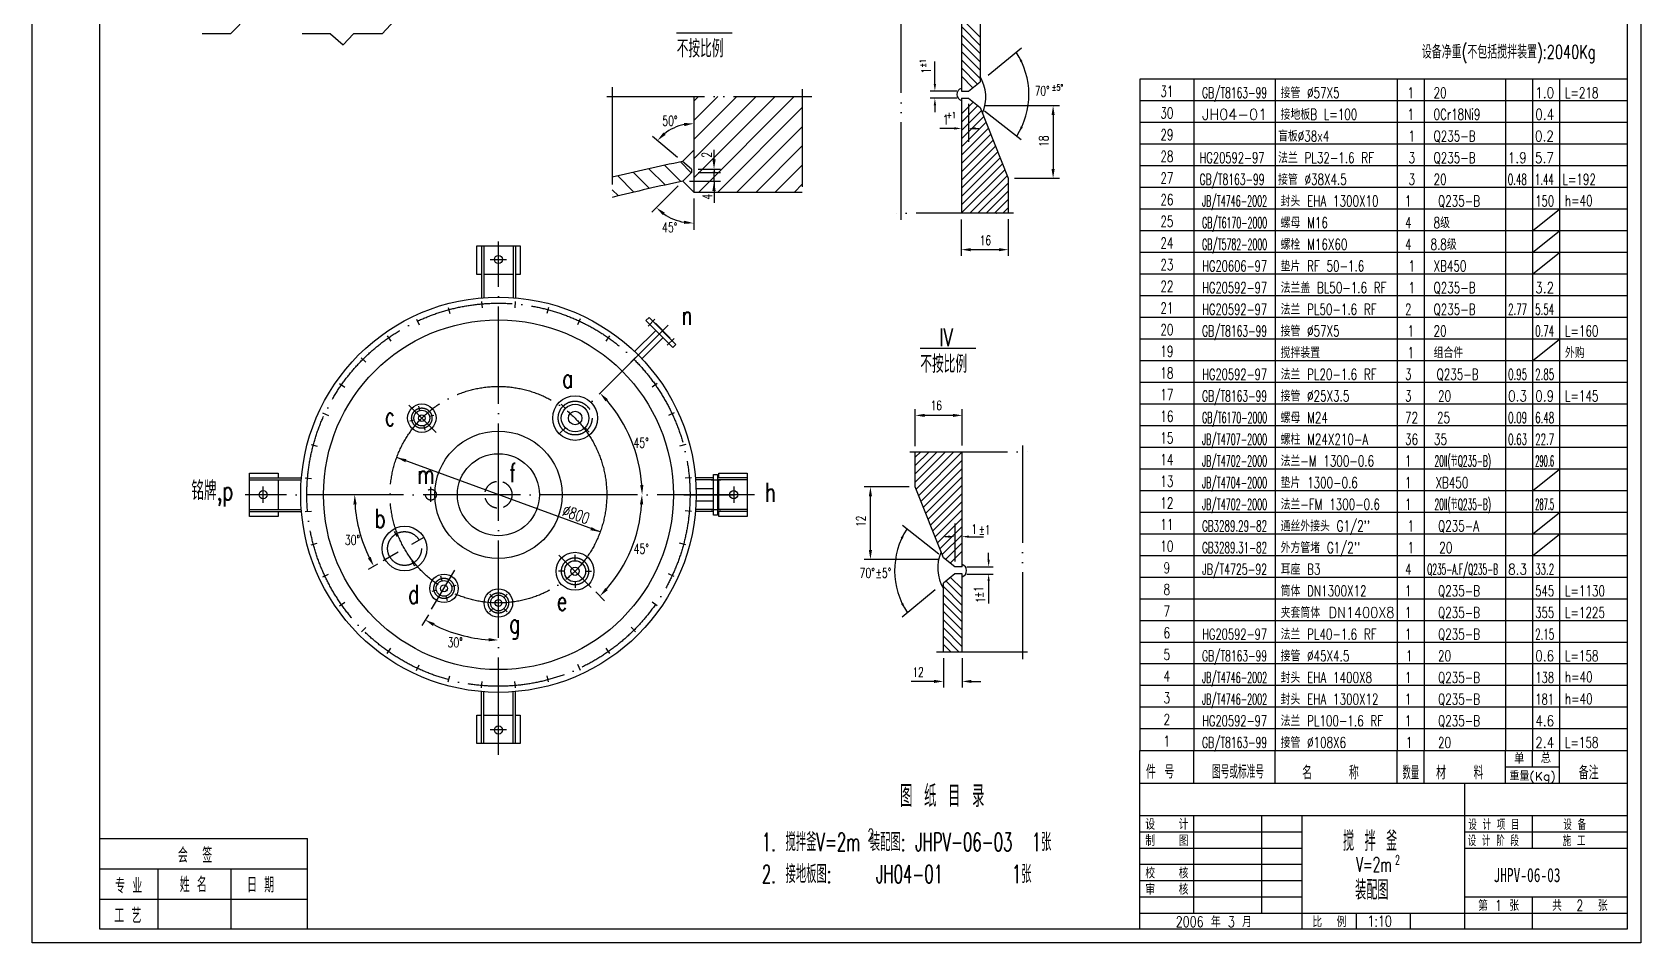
# Model space of a CAD drawing. Extents: x -7771 to -1831, y -3295 to 5105.
# Drawn here: x -7771 to -1831, y -3295 to 69 of the extents above; entities that cross this region are included whole.
import ezdxf
from ezdxf.enums import TextEntityAlignment as Align

# ---------------------------------------------------------------- set-up
doc = ezdxf.new("R2010")
doc.units = 0
doc.header["$LTSCALE"] = 12
doc.header["$MEASUREMENT"] = 0
for name, pattern in [('DASHDOT-M', [36, 30, -3, 0, -3]), ('DIVIDE-M', [39, 30, -3, 0, -3, 0, -3]), ('HIDDEN-M', [7, 5, -2])]:
    doc.linetypes.add(name, pattern=pattern)
doc.layers.get('0').update_dxf_attribs({"linetype": 'CONTINUOUS'})
doc.styles.add('BIAOZHU', font='ROMANS.shx', dxfattribs={"width": 0.7, "bigfont": 'HLFSD.shx'})
doc.styles.add('HFSD', font='ROMANS.shx', dxfattribs={"width": 0.7, "height": 90, "bigfont": 'HLFSD.shx'})
doc.styles.add('HZ', font='txt.shx', dxfattribs={"width": 0.7, "height": 70, "bigfont": 'HLFSD.shx'})
doc.styles.add('ROMANS', font='ROMANS', dxfattribs={"width": 0.7, "height": 45})

# ---------------------------------------------------------------- blocks, each defined once
blk = doc.blocks.new('MLF')
blk.add_line((180, 8), (0, 8))
at = {"color": 4}
for p, q in [((0, 8), (0, 0)), ((20, 8), (20, 0)), ((50, 8), (50, 0)), ((95, 8), (95, 0)), ((105, 8), (105, 0)), ((135, 8), (135, 0)), ((145, 8), (145, 0)), ((155, 8), (155, 0))]:
    blk.add_line(p, q, dxfattribs=at)
blk = doc.blocks.new('MLR')
at = {"color": 4}
for p, q in [((0, 0), (0, 12)), ((0, 12), (180, 12)), ((20, 0), (20, 12)), ((50, 0), (50, 12)), ((95, 0), (95, 12)), ((105, 0), (105, 12)), ((135, 0), (135, 12)), ((145, 6), (145, 12)), ((155, 0), (155, 12))]:
    blk.add_line(p, q, dxfattribs=at)
blk.add_line((135, 6), (155, 6))
at = {"style": 'HZ'}
for s, width, p in [('件 号', 0.7, (2.27, 1.69)), ('图号或标准号', 0.492204, (26.68, 1.69)), ('名    称', 0.7, (59.95, 1.35)), ('数量', 0.471468, (97, 1.35)), ('材   料', 0.7, (109.4, 1.35)), ('备注', 0.7, (162.07, 1.35))]:
    blk.add_text(s, height=5, dxfattribs=dict(at, width=width)).set_placement(p)
for s, p in [('单', (138.18, 7.18)), ('总', (148.03, 7.33))]:
    blk.add_text(s, height=4, dxfattribs=at).set_placement(p)
at = {"style": 'HZ', "width": 1.08704}
blk.add_text('重量(Kg)', height=3, dxfattribs=at).set_placement((136.46, 1.01), (153.64, 1.01), align=Align.FIT)

msp = doc.modelspace()

# ---------------------------------------------------------------- hatches: boundary and pattern name
at = {"linetype": 'Continuous'}
h = msp.add_hatch(dxfattribs=at)
h.set_pattern_fill('ANSI31', scale=400, style=0)
h.set_pattern_definition([(45, (-798.19, 1656.893), (-35.35534, 35.35534), [])])
h.paths.add_polyline_path([(-5328.2, -168.4), (-5328.2, -521.5), (-4927.5, -521.5), (-4927.5, -168.4)])
h = msp.add_hatch(dxfattribs=at)
h.set_pattern_fill('ANSI31', scale=400, angle=90, style=0)
h.set_pattern_definition([(135, (-798.19, 1656.893), (-35.35534, -35.35534), [])])
h.paths.add_polyline_path([(-5368.5, -481.2), (-5336.2, -448.9), (-5336.2, -436.9), (-5369.8, -408.7, 0.009321), (-5629, -466.9), (-5629, -541, -0.009303)])

# ---------------------------------------------------------------- linework, layer by layer
at = {"color": 7, "linetype": 'Continuous'}
for p, q in [((-7771.2, -3294.7), (-7771.2, 5105.3)), ((-1831.2, 5105.3), (-1831.2, -3294.7)), ((-6472.1, 646.2), (-7038.6, 63)), ((-6145.8, 423.5), (-6479.4, 63)), ((-7038.6, 63), (-7143.6, 63)), ((-6669.3, 63), (-6774.3, 63)), ((-6669.3, 63), (-6622.7, 22.6)), ((-6622.7, 22.6), (-6584.4, 63)), ((-6479.4, 63), (-6584.4, 63)), ((-5186.5, 65.5), (-5392.2, 65.5)), ((-4240.8, -89.6), (-4118.4, 11)), ((-4437.8, -122.3), (-4437.8, -39.2)), ((-4357.1, -148.2), (-4455.1, -148.2)), ((-4357.1, -175), (-4455.1, -175)), ((-4437.8, -200.9), (-4437.8, -226.9)), ((-4313.6, -195.2), (-4313.6, -335.5)), ((-4255.8, -202.1), (-3978.3, -202.1)), ((-4254.5, -221.2), (-4119.2, -327.3)), ((-4001.3, -236.7), (-4001.3, -435.8)), ((-4365.7, -286.3), (-4419.1, -286.3)), ((-4301.7, -286.3), (-4275.8, -286.3)), ((-5388.2, -393.2), (-5480.7, -315.6)), ((-5253.4, -400.9), (-5253.4, -364.9)), ((-5312.2, -436.9), (-5229.4, -436.9)), ((-5312.2, -448.9), (-5229.4, -448.9)), ((-5253.4, -436.9), (-5253.4, -448.9)), ((-5253.4, -481.2), (-5253.4, -448.9)), ((-4144, -470.4), (-3978.3, -470.4)), ((-5385.5, -498.2), (-5483.4, -596.1)), ((-5344.5, -481.2), (-5229.4, -481.2)), ((-5253.4, -484.9), (-5253.4, -561.7)), ((-5253.4, -517.2), (-5253.4, -553.2)), ((-5328.2, -545.5), (-5328.2, -660.4)), ((-2231.2, -664.7), (-2131.2, -584.7)), ((-4340.6, -623), (-4340.6, -757.3)), ((-4167, -621.1), (-4167, -757.3)), ((-2231.2, -744.7), (-2131.2, -664.7)), ((-4306.1, -734.2), (-4201.6, -734.2)), ((-2231.2, -824.7), (-2131.2, -744.7)), ((-2231.2, -1144.7), (-2131.2, -1064.7)), ((-4287.1, -1099.7), (-4492.7, -1099.7)), ((-4510.2, -1459.6), (-4510.2, -1323.4)), ((-4371.2, -1346.4), (-4475.7, -1346.4)), ((-4336.6, -1457.7), (-4336.6, -1323.4)), ((-5674, -1777.1), (-6425.1, -1501.6)), ((-2231.2, -1624.7), (-2131.2, -1544.7)), ((-4533.3, -1610.3), (-4698.9, -1610.3)), ((-4675.9, -1844), (-4675.9, -1644.9)), ((-2231.2, -1784.7), (-2131.2, -1704.7)), ((-4422.7, -1859.5), (-4558, -1753.3)), ((-4363.6, -1885.5), (-4363.6, -1745.2)), ((-4375.5, -1794.4), (-4401.5, -1794.4)), ((-4311.5, -1794.4), (-4258.1, -1794.4)), ((-2231.2, -1864.7), (-2131.2, -1784.7)), ((-6496.4, -1896.1), (-6530.3, -1915.6)), ((-4421.5, -1878.6), (-4698.9, -1878.6)), ((-4239.4, -1879.7), (-4239.4, -1853.8)), ((-4320.1, -1905.6), (-4222.1, -1905.6)), ((-4320.1, -1932.4), (-4222.1, -1932.4)), ((-4239.4, -1958.4), (-4239.4, -2041.5)), ((-5690.3, -1998.6), (-5657.9, -2031)), ((-4436.4, -1991), (-4558.8, -2091.7)), ((-6308.3, -2082.5), (-6332.1, -2122.4)), ((-4406.5, -2242.9), (-4406.5, -2352.1)), ((-4337.4, -2242.9), (-4337.4, -2352.1)), ((-4475.7, -2329), (-4525.2, -2329)), ((-4441.1, -2329), (-4475.7, -2329)), ((-4302.9, -2329), (-4268.3, -2329)), ((-7521.2, -2909.7), (-6754.8, -2909.7)), ((-6754.8, -3244.7), (-6754.8, -2909.7)), ((-3681.2, -2884.7), (-3081.2, -2884.7)), ((-2481.2, -2884.7), (-1881.2, -2884.7)), ((-3681.2, -2944.7), (-3081.2, -2944.7)), ((-2481.2, -2944.7), (-1881.2, -2944.7)), ((-7521.2, -3021.4), (-6754.8, -3021.4)), ((-7306.1, -3244.7), (-7306.1, -3021.4)), ((-7036.6, -3244.7), (-7036.6, -3021.4)), ((-3681.2, -3004.7), (-3081.2, -3004.7)), ((-3681.2, -3064.7), (-3081.2, -3064.7)), ((-7521.2, -3133), (-6754.8, -3133)), ((-3681.2, -3124.7), (-3081.2, -3124.7)), ((-2481.2, -3124.7), (-1881.2, -3124.7)), ((-3681.2, -3184.7), (-1881.2, -3184.7)), ((-2681.2, -3244.7), (-2681.2, -3184.7)), ((-1831.2, -3294.7), (-7771.2, -3294.7))]:
    msp.add_line(p, q, dxfattribs=at)
at = {"color": 4, "linetype": 'Continuous'}
for p, q in [((-7521.2, -3244.7), (-7521.2, 5055.3)), ((-1881.2, 5055.3), (-1881.2, -3244.7)), ((-4339.8, 139.2), (-4339.8, -149.1)), ((-4270.7, 139.2), (-4270.7, -114.1)), ((-4313.3, -149.1), (-4270.7, -114.1)), ((-5328.2, -168.4), (-5328.2, -521.5)), ((-4339.8, -149.1), (-4313.3, -149.1)), ((-4339.8, -175.1), (-4313.3, -175.1)), ((-4339.8, -175.1), (-4339.8, -598)), ((-4313.3, -175.1), (-4270.7, -208.5)), ((-4270.7, -208.5), (-4167, -470.4)), ((-5369.8, -408.7), (-5328.2, -366.9)), ((-5336.2, -436.9), (-5369.8, -408.7)), ((-5336.2, -448.9), (-5368.5, -481.2)), ((-5336.2, -436.9), (-5336.2, -448.9)), ((-4167, -470.4), (-4167, -598)), ((-5368.5, -481.2), (-5328.2, -521.5)), ((-5328.2, -521.5), (-4927.5, -521.5)), ((-6129.5, -825.5), (-6129.5, -720.5)), ((-6129.5, -720.5), (-5969.5, -720.5)), ((-6112, -720.5), (-6112, -912.1)), ((-6104, -720.5), (-6104, -911.4)), ((-5995, -720.5), (-5995, -911.4)), ((-5987, -720.5), (-5987, -912.1)), ((-5969.5, -720.5), (-5969.5, -825.5)), ((-6112, -825.5), (-6129.5, -825.5)), ((-5995, -825.5), (-6104, -825.5)), ((-5969.5, -825.5), (-5987, -825.5)), ((-5504.8, -996.2), (-5493.5, -984.9)), ((-5405.8, -1095.2), (-5504.8, -996.2)), ((-5493.5, -984.9), (-5394.5, -1083.9)), ((-5471.5, -1006.8), (-5470.1, -1005.4)), ((-5470.1, -1005.4), (-5415, -1060.5)), ((-5546.7, -1110.2), (-5468.7, -1032.3)), ((-5519.8, -1137.1), (-5441.8, -1059.1)), ((-5415, -1060.5), (-5416.4, -1062)), ((-5394.5, -1083.9), (-5405.8, -1095.2)), ((-4510.2, -1610.3), (-4510.2, -1482.6)), ((-4337.4, -1905.6), (-4337.4, -1482.6)), ((-6968.4, -1559.4), (-6863.4, -1559.4)), ((-6968.4, -1719.4), (-6968.4, -1559.4)), ((-6968.4, -1576.9), (-6776.8, -1576.9)), ((-6968.4, -1584.9), (-6777.5, -1584.9)), ((-6863.4, -1559.4), (-6863.4, -1576.9)), ((-6863.4, -1584.9), (-6863.4, -1693.9)), ((-5255.5, -1576.9), (-5322.2, -1576.9)), ((-5255.5, -1584.9), (-5321.6, -1584.9)), ((-5255.5, -1714.4), (-5255.5, -1564.4)), ((-5255.5, -1564.4), (-5240.5, -1564.4)), ((-5240.5, -1564.4), (-5240.5, -1714.4)), ((-5130.6, -1576.9), (-5240.5, -1576.9)), ((-5130.6, -1584.9), (-5240.5, -1584.9)), ((-5240.5, -1595.4), (-5237.5, -1595.4)), ((-5237.5, -1595.4), (-5237.5, -1683.4)), ((-5235.6, -1576.9), (-5235.6, -1559.4)), ((-5235.6, -1559.4), (-5130.6, -1559.4)), ((-5235.6, -1693.9), (-5235.6, -1584.9)), ((-5130.6, -1559.4), (-5130.6, -1719.4)), ((-5319.9, -1616.9), (-5255.5, -1616.9)), ((-5319.9, -1661.9), (-5255.5, -1661.9)), ((-4406.5, -1872.2), (-4510.2, -1610.3)), ((-6968.4, -1693.9), (-6777.5, -1693.9)), ((-6968.4, -1701.9), (-6776.8, -1701.9)), ((-6863.4, -1719.4), (-6968.4, -1719.4)), ((-6863.4, -1701.9), (-6863.4, -1719.4)), ((-5255.5, -1701.9), (-5322.2, -1701.9)), ((-5255.5, -1701.9), (-5322.2, -1701.9)), ((-5255.5, -1693.9), (-5321.6, -1693.9)), ((-5240.5, -1714.4), (-5255.5, -1714.4)), ((-5237.5, -1683.4), (-5240.5, -1683.4)), ((-5130.6, -1693.9), (-5240.5, -1693.9)), ((-5130.6, -1701.9), (-5240.5, -1701.9)), ((-5130.6, -1701.9), (-5240.5, -1701.9)), ((-5235.6, -1719.4), (-5235.6, -1701.9)), ((-5130.6, -1719.4), (-5235.6, -1719.4)), ((-4364, -1905.6), (-4406.5, -1872.2)), ((-4364, -1931.5), (-4406.5, -1966.5)), ((-4337.4, -1905.6), (-4364, -1905.6)), ((-4337.4, -1931.5), (-4364, -1931.5)), ((-4337.4, -2219.9), (-4337.4, -1931.5)), ((-4406.5, -2219.9), (-4406.5, -1966.5)), ((-6112, -2558.3), (-6112, -2366.7)), ((-6104, -2558.3), (-6104, -2367.3)), ((-5995, -2558.3), (-5995, -2367.3)), ((-5987, -2558.3), (-5987, -2366.7)), ((-6129.5, -2558.3), (-6129.5, -2453.3)), ((-6129.5, -2453.3), (-6112, -2453.3)), ((-6104, -2453.3), (-5995, -2453.3)), ((-5987, -2453.3), (-5969.5, -2453.3)), ((-5969.5, -2453.3), (-5969.5, -2558.3)), ((-5969.5, -2558.3), (-6129.5, -2558.3)), ((-3681.2, -2704.7), (-1881.2, -2704.7)), ((-3681.2, -3244.7), (-3681.2, -2704.7)), ((-2481.2, -3244.7), (-2481.2, -2704.7)), ((-3681.2, -2824.7), (-1881.2, -2824.7)), ((-3481.2, -3184.7), (-3481.2, -2824.7)), ((-3231.2, -3184.7), (-3231.2, -2824.7)), ((-3081.2, -3244.7), (-3081.2, -2824.7)), ((-2231.2, -2944.7), (-2231.2, -2824.7)), ((-2231.2, -3244.7), (-2231.2, -3124.7)), ((-2881.2, -3244.7), (-2881.2, -3184.7)), ((-1881.2, -3244.7), (-7521.2, -3244.7))]:
    msp.add_line(p, q, dxfattribs=at)
at = {"color": 3, "linetype": 'DIVIDE-M'}
for p, q in [((-4562.4, -623.5), (-4562.4, 165.9)), ((-5649.1, -168.4), (-4891.8, -168.4)), ((-5629, -133.5), (-5629, -561.1)), ((-4927.5, -141.7), (-4927.5, -536.5)), ((-4147.4, -599.9), (-4585.9, -599.9)), ((-4529.8, -1480.7), (-4091.4, -1480.7)), ((-4114.9, -1457.1), (-4114.9, -2246.5)), ((-4432, -2219.9), (-4095.8, -2219.9))]:
    msp.add_line(p, q, dxfattribs=at)
at = {"color": 0, "linetype": 'Continuous'}
for p, q in [((-4339.8, 120.2), (-4270.7, 51.1)), ((-4339.8, 89.7), (-4270.7, 20.5)), ((-4339.8, 59.1), (-4270.7, -10)), ((-4339.8, 28.6), (-4270.7, -40.6)), ((-4339.8, -2), (-4270.7, -71.1)), ((-4339.8, -32.5), (-4270.7, -101.7)), ((-4339.8, -63.1), (-4280.6, -122.3)), ((-4339.8, -93.6), (-4297.4, -136.1)), ((-4339.8, -232.5), (-4295.9, -188.7)), ((-4339.8, -263.1), (-4278.8, -202.1)), ((-4339.8, -293.6), (-4266.1, -220)), ((-4339.8, -324.2), (-4257.5, -241.9)), ((-4339.8, -354.7), (-4248.8, -263.7)), ((-4339.8, -385.3), (-4240.1, -285.6)), ((-4339.8, -415.8), (-4231.5, -307.5)), ((-4339.8, -446.4), (-4222.8, -329.4)), ((-4339.8, -476.9), (-4214.1, -351.3)), ((-4339.8, -507.5), (-4205.5, -373.2)), ((-4339.8, -538), (-4196.8, -395)), ((-4340.6, -599.9), (-4179.5, -438.8)), ((-4339.8, -568.6), (-4188.2, -416.9)), ((-4309.4, -599.9), (-4170.6, -461.2)), ((-4278.8, -599.9), (-4167, -488.1)), ((-4248.3, -599.9), (-4167, -518.6)), ((-4217.7, -599.9), (-4167, -549.2)), ((-4187.2, -599.9), (-4167, -579.7)), ((-4210.1, -599.9), (-4209.2, -599)), ((-4398.4, -1480.7), (-4510.2, -1592.6)), ((-4428.9, -1480.7), (-4510.2, -1562)), ((-4459.5, -1480.7), (-4510.2, -1531.5)), ((-4490, -1480.7), (-4510.2, -1500.9)), ((-4367.8, -1480.7), (-4506.6, -1619.5)), ((-4336.6, -1480.7), (-4497.7, -1641.9)), ((-4467.1, -1480.7), (-4468.1, -1481.7)), ((-4337.4, -1512.1), (-4489.1, -1663.7)), ((-4337.4, -1542.7), (-4480.4, -1685.6)), ((-4337.4, -1573.2), (-4471.7, -1707.5)), ((-4337.4, -1603.7), (-4463.1, -1729.4)), ((-4337.4, -1634.3), (-4454.4, -1751.3)), ((-4337.4, -1664.8), (-4445.7, -1773.2)), ((-4337.4, -1695.4), (-4437.1, -1795)), ((-4337.4, -1725.9), (-4428.4, -1816.9)), ((-4337.4, -1756.5), (-4419.8, -1838.8)), ((-4337.4, -1787), (-4411.1, -1860.7)), ((-4337.4, -1817.6), (-4398.4, -1878.6)), ((-4337.4, -1848.1), (-4381.3, -1892)), ((-4337.4, -2017.6), (-4396.6, -1958.4)), ((-4337.4, -1987), (-4379.9, -1944.6)), ((-4337.4, -2048.1), (-4406.5, -1979)), ((-4337.4, -2078.7), (-4406.5, -2009.6)), ((-4337.4, -2109.2), (-4406.5, -2040.1)), ((-4337.4, -2139.8), (-4406.5, -2070.7)), ((-4337.4, -2170.3), (-4406.5, -2101.2)), ((-4337.4, -2200.9), (-4406.5, -2131.7)), ((-4349, -2219.9), (-4406.5, -2162.3)), ((-4379.5, -2219.9), (-4406.5, -2192.8))]:
    msp.add_line(p, q, dxfattribs=at)
at = {"color": 1, "linetype": 'DASHDOT-M'}
for p, q in [((-6049.5, -2600.1), (-6049.5, -704.4)), ((-6079.5, -770.5), (-6019.5, -770.5)), ((-6235.1, -947.8), (-6229, -970.4)), ((-6112.2, -926.1), (-6110.1, -949.4)), ((-5987.4, -926.1), (-5989.4, -949.4)), ((-5864.4, -947.7), (-5870.5, -970.3)), ((-6352.3, -990.5), (-6342.4, -1011.8)), ((-5747.1, -990.3), (-5757, -1011.6)), ((-5497, -1016.7), (-5471.5, -991.2)), ((-6460.4, -1053), (-6447, -1072.2)), ((-5423.2, -1013.3), (-5730.3, -1320.3)), ((-5639, -1052.7), (-5652.5, -1071.9)), ((-5426.3, -1087.4), (-5400.8, -1062)), ((-6556, -1133.2), (-6539.4, -1149.8)), ((-5543.4, -1132.9), (-5560, -1149.5)), ((-6636.2, -1228.9), (-6617, -1242.3)), ((-5463.1, -1228.5), (-5482.3, -1241.9)), ((-5802.9, -1319.8), (-5818.2, -1304.5)), ((-6698.6, -1337), (-6677.3, -1346.9)), ((-6380.9, -1308), (-6279.9, -1409.1)), ((-6360.5, -1363.8), (-6376.8, -1368)), ((-6339.6, -1328.4), (-6343.8, -1312.1)), ((-6304.2, -1349.3), (-6287.9, -1345.1)), ((-5400.7, -1336.6), (-5421.9, -1346.5)), ((-6325.1, -1384.7), (-6320.9, -1401)), ((-5802.4, -1392.4), (-5824.7, -1414.7)), ((-5729.8, -1392.9), (-5714.5, -1408.2)), ((-6741.2, -1454.3), (-6718.6, -1460.3)), ((-5358, -1453.8), (-5380.6, -1459.9)), ((-6762.9, -1577.2), (-6739.5, -1579.2)), ((-5336.2, -1576.7), (-5359.6, -1578.8)), ((-5264.5, -1584.4), (-5228.5, -1584.4)), ((-5103.7, -1639.4), (-6984.5, -1639.4)), ((-6918.4, -1669.4), (-6918.4, -1609.4)), ((-6298.6, -1666.1), (-6298.6, -1610.4)), ((-5365.2, -1639.8), (-5179, -1639.8)), ((-5180.6, -1609.4), (-5180.6, -1669.4)), ((-6762.8, -1702), (-6739.5, -1700)), ((-5336.2, -1701.6), (-5359.6, -1699.5)), ((-5264.5, -1694.4), (-5228.5, -1694.4)), ((-6422, -1793.4), (-6432.8, -1774.7)), ((-6741.1, -1824.9), (-6718.5, -1818.9)), ((-6324.7, -1796.9), (-6371.1, -1823.7)), ((-5357.8, -1824.5), (-5380.5, -1818.4)), ((-6419.4, -1851.6), (-6475.7, -1884.1)), ((-6370.3, -1882.9), (-6359.5, -1901.7)), ((-5826.1, -1862.8), (-5707.3, -1981.6)), ((-5766.7, -1883), (-5766.7, -1861.4)), ((-6698.4, -1942.2), (-6677.1, -1932.3)), ((-6296.1, -2061.8), (-6210.7, -1918.5)), ((-6257.7, -1957.1), (-6261.9, -1940.8)), ((-5805.9, -1922.2), (-5827.5, -1922.2)), ((-5727.5, -1922.2), (-5705.9, -1922.2)), ((-5400.5, -1941.8), (-5421.7, -1931.9)), ((-6278.6, -1992.5), (-6294.9, -1996.7)), ((-6243.2, -2013.4), (-6239, -2029.7)), ((-6222.3, -1978), (-6206, -1973.8)), ((-6069.9, -2018.6), (-6081.7, -2006.6)), ((-6028.8, -2019), (-6016.8, -2007.2)), ((-5766.7, -1961.4), (-5766.7, -1983)), ((-6635.9, -2050.3), (-6616.7, -2036.8)), ((-6070.3, -2059.8), (-6082.3, -2071.5)), ((-6029.1, -2060.1), (-6017.4, -2072.1)), ((-5462.9, -2049.9), (-5482.1, -2036.4)), ((-6555.7, -2145.9), (-6539.1, -2129.3)), ((-5543.1, -2145.5), (-5559.6, -2128.9)), ((-6460, -2226.1), (-6446.6, -2206.8)), ((-5638.6, -2225.8), (-5652.1, -2206.6)), ((-6351.9, -2288.4), (-6342, -2267.2)), ((-6234.6, -2331.1), (-6228.6, -2308.4)), ((-5864, -2331), (-5870, -2308.3)), ((-5746.7, -2288.2), (-5756.6, -2267)), ((-6111.7, -2352.7), (-6109.7, -2329.4)), ((-5986.9, -2352.7), (-5988.9, -2329.3)), ((-6019.5, -2508.3), (-6079.5, -2508.3))]:
    msp.add_line(p, q, dxfattribs=at)
at = {"color": 7, "linetype": 'Continuous'}
msp.add_circle((-5253.4, -448.9), 2.64, dxfattribs=at)
at = {"color": 4, "linetype": 'Continuous'}
for centre, radius in [((-6049.5, -770.5), 15), ((-6049.5, -1639.4), 730), ((-6049.5, -1639.4), 646), ((-6332.4, -1356.5), 52.5), ((-5766.3, -1356.3), 82.5), ((-5766.3, -1356.3), 51), ((-6332.4, -1356.5), 29), ((-6332.4, -1356.5), 12.5), ((-5766.3, -1356.3), 25), ((-6049.5, -1639.4), 235), ((-6049.5, -1639.4), 151.6), ((-6918.4, -1639.4), 15), ((-5180.6, -1639.4), 15), ((-6396.2, -1838.2), 82.5), ((-5766.7, -1922.2), 70), ((-5766.7, -1922.2), 39), ((-6250.4, -1985.3), 52.5), ((-6250.4, -1985.3), 29), ((-5766.7, -1922.2), 15.5), ((-6250.4, -1985.3), 12.5), ((-6049.5, -2039.4), 52.5), ((-6049.5, -2039.4), 29), ((-6049.5, -2039.4), 12.5), ((-6049.5, -2508.3), 15)]:
    msp.add_circle(centre, radius, dxfattribs=at)
at = {"color": 1, "linetype": 'DASHDOT-M'}
for centre, radius in [((-6049.5, -1639.4), 707.5), ((-6049.5, -1639.4), 400), ((-5766.3, -1356.3), 62.5), ((-6332.4, -1356.5), 37.5), ((-6396.2, -1838.2), 62.5), ((-5766.7, -1922.2), 50), ((-6250.4, -1985.3), 37.5), ((-6049.5, -2039.4), 37.5)]:
    msp.add_circle(centre, radius, dxfattribs=at)
at = {"color": 6, "linetype": 'HIDDEN-M'}
for centre, radius in [((-6049.5, -1639.4), 50), ((-6298.6, -1639.4), 20)]:
    msp.add_circle(centre, radius, dxfattribs=at)
at = {"color": 7, "linetype": 'Continuous'}
for centre, radius, start, end in [((-4374.7, -161.4), 284, 327.37899, 33.43993), ((-5328.2, -443.6), 175.2, 101.79729, 128.20271), ((-5328.2, -440.9), 195.5, 235.56515, 259.43485), ((-6049.4, -1639.4), 530.4, 3.88974, 41.11026), ((-6051.9, -1639.4), 528.4, 183.90418, 206.09582), ((-6049.5, -1639.4), 529.9, 318.89338, 356.10662), ((-4302.5, -1919.2), 284, 147.37899, 213.43993), ((-6049.5, -1648), 528.2, 243.12486, 266.09429)]:
    msp.add_arc(centre, radius, start, end, dxfattribs=at)
at = {"color": 4, "linetype": 'Continuous'}
for centre, radius, start, end in [((-4401, -170.8), 151, 336.86609, 30.4635), ((-4333, -160.9), 23.5, 106.68682, 253.31318), ((-3936.2, -7390.1), 7127.2, 101.60415, 103.74031), ((-3891.5, -7511), 7183.2, 101.86632, 103.99832), ((-4276.3, -1909.8), 151, 156.86609, 210.4635), ((-4344.2, -1919.8), 23.5, 286.68682, 73.31318)]:
    msp.add_arc(centre, radius, start, end, dxfattribs=at)
at = {"color": 7, "linetype": 'Continuous'}
for points in [[(-4121.9, -41.9), (-4114.3, -37.8), (-4130.2, -17)], [(-4442.2, -122.3), (-4433.5, -122.3), (-4437.8, -148.2)], [(-4442.2, -200.9), (-4433.5, -200.9), (-4437.8, -175)], [(-3995.6, -236.7), (-4007.1, -236.7), (-4001.3, -202.1)], [(-5364.6, -266.2), (-5363.4, -278.1), (-5328.2, -268.4)], [(-4365.7, -290.6), (-4365.7, -282), (-4339.8, -286.3)], [(-4287.2, -290.6), (-4287.2, -282), (-4313.1, -286.3)], [(-4120.6, -278.1), (-4112.9, -282.1), (-4128.6, -303.1)], [(-5432.3, -310.3), (-5440.7, -301.6), (-5462.3, -331)], [(-5259.4, -400.9), (-5247.4, -400.9), (-5253.4, -436.9)], [(-3995.6, -435.8), (-4007.1, -435.8), (-4001.3, -470.4)], [(-5259.4, -517.2), (-5247.4, -517.2), (-5253.4, -481.2)], [(-5442.6, -606.7), (-5434.9, -597.5), (-5466.4, -579.1)], [(-5363.5, -627.1), (-5364.6, -639), (-5328.2, -636.4)], [(-4306.1, -740), (-4306.1, -728.5), (-4340.6, -734.2)], [(-4201.6, -740), (-4201.6, -728.5), (-4167, -734.2)], [(-5654.1, -1294.7), (-5645.4, -1286.6), (-5674.3, -1264.3)], [(-4475.7, -1340.7), (-4475.7, -1352.2), (-4510.2, -1346.4)], [(-4371.2, -1340.7), (-4371.2, -1352.2), (-4336.6, -1346.4)], [(-6389.2, -1508.4), (-6393.3, -1519.6), (-6425.1, -1501.6)], [(-5514.2, -1603.2), (-5526.2, -1603.6), (-5519, -1639.4)], [(-6585, -1675.6), (-6573.1, -1675.2), (-6580.3, -1639.4)], [(-5526.9, -1675.2), (-5514.9, -1675.6), (-5519.6, -1639.4)], [(-4681.6, -1644.9), (-4670.1, -1644.9), (-4675.9, -1610.3)], [(-5705.7, -1759.1), (-5709.9, -1770.4), (-5674, -1777.1)], [(-4556.6, -1802.6), (-4564.3, -1798.6), (-4548.6, -1777.6)], [(-4390, -1790), (-4390, -1798.7), (-4364.1, -1794.4)], [(-4311.5, -1790), (-4311.5, -1798.7), (-4337.4, -1794.4)], [(-6521.1, -1869), (-6531.7, -1874.6), (-6509.5, -1903.6)], [(-4681.6, -1844), (-4670.1, -1844), (-4675.9, -1878.6)], [(-4235.1, -1879.7), (-4243.7, -1879.7), (-4239.4, -1905.6)], [(-4235.1, -1958.4), (-4243.7, -1958.4), (-4239.4, -1932.4)], [(-5645.9, -1991.9), (-5654.6, -1983.7), (-5674.8, -2014.1)], [(-4555.3, -2038.8), (-4562.9, -2042.8), (-4547, -2063.7)], [(-6291.2, -2124.4), (-6285.4, -2113.9), (-6319.8, -2101.8)], [(-6085.3, -2169), (-6085.7, -2180.9), (-6049.5, -2176.2)], [(-4441.1, -2323.3), (-4441.1, -2334.8), (-4406.5, -2329)], [(-4302.9, -2323.3), (-4302.9, -2334.8), (-4337.4, -2329)]]:
    msp.add_solid(points, dxfattribs=at)

# ---------------------------------------------------------------- block references
at = {"color": 7, "linetype": 'Continuous', "xscale": 10.00021923, "yscale": 10.00021923, "zscale": 10.00021923}
for p in [(-3681.2, -184.6), (-3681.2, -264.6), (-3681.2, -344.7), (-3681.2, -424.7), (-3681.2, -504.7), (-3681.2, -584.7), (-3681.2, -664.7), (-3681.2, -744.7), (-3681.2, -824.7), (-3681.2, -904.7), (-3681.2, -984.7), (-3681.2, -1064.7), (-3681.2, -1144.7), (-3681.2, -1224.7), (-3681.2, -1304.7), (-3681.2, -1384.7), (-3681.2, -1464.7), (-3681.2, -1544.7), (-3681.2, -1624.7), (-3681.2, -1704.7), (-3681.2, -1784.7), (-3681.2, -1864.7), (-3681.2, -1944.7), (-3681.2, -2024.7), (-3681.2, -2104.7), (-3681.2, -2184.7), (-3681.2, -2264.7), (-3681.2, -2344.7), (-3681.2, -2424.7), (-3681.2, -2504.7), (-3681.2, -2584.7)]:
    msp.add_blockref('MLF', p, dxfattribs=at)
at = {"color": 4, "linetype": 'Continuous', "xscale": 10, "yscale": 10, "zscale": 10}
msp.add_blockref('MLR', (-3681.2, -2704.7), dxfattribs=at)

# ---------------------------------------------------------------- texts
at = {"color": 7, "linetype": 'Continuous'}
for s, height, style, width, p in [('不按比例', 65, 'HFSD', 0.7, (-5391.2, -24.2)), ('设备净重(不包括搅拌装置):2040Kg', 50.001, 'HZ', 0.7, (-2639.8, -28.6)), ('70%%d', 34.56, 'HZ', 0.7, (-4068.7, -164.6)), ('%%p5%%d', 23.04, 'HZ', 0.7, (-4006.1, -146.7)), ('接管 %%c57X5', 40, 'HZ', 0.7, (-3161.2, -174.6)), ('1', 40, 'HZ', 0.7, (-2692.1, -174.6)), ('20', 40, 'HZ', 0.7, (-2596.3, -174.6)), ('L=218', 40, 'HZ', 0.7, (-2111.2, -174.6)), ('1', 34.6, 'HZ', 0.7, (-4408, -271.3)), ('+1', 23.04, 'HZ', 0.7, (-4394.8, -249)), ('接地板B L=100', 40, 'HZ', 0.7, (-3161.2, -254.6)), ('1', 40, 'HZ', 0.7, (-2692.1, -254.6)), ('0Cr18Ni9', 40, 'HZ', 0.7, (-2596.3, -254.6)), ('盲板%%C38x4', 40, 'HZ', 0.7, (-3170.7, -334.7)), ('1', 40, 'HZ', 0.7, (-2688.7, -334.7)), ('Q235-B', 40, 'HZ', 0.7, (-2596.3, -334.7)), ('法兰 PL32-1.6 RF', 40.001, 'HZ', 0.7, (-3170.7, -414.7)), ('3', 40, 'HZ', 0.7, (-2688.7, -414.7)), ('Q235-B', 40, 'HZ', 0.7, (-2596.3, -414.7)), ('接管 %%c38X4.5', 40.001, 'HZ', 0.7, (-3170.7, -494.7)), ('3', 40, 'HZ', 0.7, (-2688.7, -494.7)), ('20', 40, 'HZ', 0.7, (-2596.3, -494.7)), ('L=192', 40, 'HZ', 0.7, (-2120.7, -494.7)), ('封头 EHA 1300X10', 40.001, 'HZ', 0.7, (-3161.2, -574.7)), ('h=40', 40, 'HZ', 0.7, (-2111.2, -573.2)), ('1', 40, 'HZ', 0.7, (-2701.8, -574.7)), ('Q235-B', 40, 'HZ', 0.7, (-2579.9, -574.7)), ('螺母 M16', 40, 'HZ', 0.7, (-3161.2, -654.7)), ('4', 40, 'HZ', 0.7, (-2701.8, -654.7)), ('8级', 40, 'HZ', 0.7, (-2596.3, -654.7)), ('16', 34.56, 'ROMANS', 0.7, (-4271.7, -717)), ('螺栓 M16X60', 40, 'HZ', 0.7, (-3161.2, -734.7)), ('4', 40, 'HZ', 0.7, (-2701.8, -734.7)), ('8.8级', 40, 'HZ', 0.7, (-2607.5, -734.7)), ('垫片 RF 50-1.6', 40.001, 'HZ', 0.7, (-3161.2, -814.7)), ('1', 40, 'HZ', 0.7, (-2688.7, -814.7)), ('XB450', 40, 'HZ', 0.7, (-2596.3, -814.7)), ('法兰盖 BL50-1.6 RF', 40.001, 'HZ', 0.7, (-3161.2, -894.7)), ('1', 40, 'HZ', 0.7, (-2688.7, -894.7)), ('Q235-B', 40, 'HZ', 0.7, (-2596.3, -894.7)), ('法兰 PL50-1.6 RF', 40.001, 'HZ', 0.7, (-3161.2, -974.7)), ('2', 40, 'HZ', 0.7, (-2701.8, -974.7)), ('Q235-B', 40, 'HZ', 0.7, (-2596.3, -974.7)), ('IV', 65, 'HFSD', 0.7, (-4421.4, -1090.2)), ('接管 %%c57X5', 40, 'HZ', 0.7, (-3161.2, -1054.7)), ('1', 40, 'HZ', 0.7, (-2692.1, -1054.7)), ('20', 40, 'HZ', 0.7, (-2596.3, -1054.7)), ('L=160', 40, 'HZ', 0.7, (-2111.2, -1054.7)), ('不按比例', 65, 'HFSD', 0.7, (-4491.7, -1189.3)), ('搅拌装置', 40, 'HZ', 0.7, (-3161.2, -1134.7)), ('1', 40, 'HZ', 0.7, (-2692.1, -1134.7)), ('组合件', 40, 'HZ', 0.7, (-2596.3, -1134.7)), ('外购', 40, 'HZ', 0.7, (-2111.2, -1134.7)), ('法兰 PL20-1.6 RF', 40.001, 'HZ', 0.7, (-3161.2, -1214.7)), ('3', 40, 'HZ', 0.7, (-2701.8, -1214.7)), ('Q235-B', 40, 'HZ', 0.7, (-2585.1, -1214.7)), ('16', 34.56, 'ROMANS', 0.7, (-4453.6, -1326.8)), ('接管 %%c25X3.5', 40.001, 'HZ', 0.7, (-3161.2, -1294.7)), ('3', 40, 'HZ', 0.7, (-2701.8, -1294.7)), ('20', 40, 'HZ', 0.7, (-2579.9, -1294.7)), ('L=145', 40, 'HZ', 0.7, (-2111.2, -1294.7)), ('螺母 M24', 40, 'HZ', 0.7, (-3161.2, -1374.7)), ('72', 40, 'HZ', 0.7, (-2701.8, -1374.7)), ('25', 40, 'HZ', 0.7, (-2583.6, -1374.7)), ('螺柱 M24X210-A', 40.001, 'HZ', 0.7, (-3161.2, -1454.7)), ('36', 40, 'HZ', 0.7, (-2701.8, -1454.7)), ('35', 40, 'HZ', 0.7, (-2594.8, -1454.7)), ('法兰-M 1300-0.6', 40.001, 'HZ', 0.7, (-3161.2, -1534.7)), ('1', 40, 'HZ', 0.7, (-2701.8, -1534.7)), ('20II(节Q235-B)', 40.001, 'HZ', 0.5, (-2592.9, -1534.7)), ('垫片 1300-0.6', 40.001, 'HZ', 0.7, (-3161.2, -1614.7)), ('1', 40, 'HZ', 0.7, (-2701.8, -1614.7)), ('XB450', 40, 'HZ', 0.7, (-2589.4, -1614.7)), ('法兰-FM 1300-0.6', 40.001, 'HZ', 0.7, (-3161.2, -1694.7)), ('1', 40, 'HZ', 0.7, (-2701.8, -1694.7)), ('20II(节Q235-B)', 40.001, 'HZ', 0.5, (-2592.9, -1694.7)), ('1', 34.6, 'ROMANS', 0.7, (-4303, -1784)), ('%%p1', 34.56, 'ROMANS', 0.7, (-4276, -1786.2)), ("通丝外接头 G1/2''", 40.001, 'HZ', 0.7, (-3161.2, -1774.7)), ('1', 40, 'HZ', 0.7, (-2692.1, -1774.7)), ('Q235-A', 40, 'HZ', 0.7, (-2579.9, -1774.7)), ("外方管堵 G1/2''", 40.001, 'HZ', 0.7, (-3161.2, -1854.7)), ('1', 40, 'HZ', 0.7, (-2692.1, -1854.7)), ('20', 40, 'HZ', 0.7, (-2575.1, -1854.7)), ('耳座 B3', 40, 'HZ', 0.7, (-3161.2, -1934.7)), ('4', 40, 'HZ', 0.7, (-2701.8, -1934.7)), ('Q235-A.F/Q235-B', 40.001, 'HZ', 0.5, (-2619.9, -1934.7)), ('70%%d', 36, 'BIAOZHU', 0.7, (-4715.8, -1946.3)), ('%%p5%%d', 36, 'BIAOZHU', 0.7, (-4657.3, -1946.1)), ('筒体 DN1300X12', 40.001, 'HZ', 0.7, (-3161.2, -2014.7)), ('1', 40, 'HZ', 0.7, (-2701.8, -2014.7)), ('Q235-B', 40, 'HZ', 0.7, (-2579.9, -2014.7)), ('L=1130', 40, 'HZ', 0.7, (-2111.2, -2014.7)), ('1', 40, 'HZ', 0.7, (-2701.8, -2094.7)), ('Q235-B', 40, 'HZ', 0.7, (-2579.9, -2094.7)), ('L=1225', 40, 'HZ', 0.7, (-2111.2, -2094.7)), ('法兰 PL40-1.6 RF', 40.001, 'HZ', 0.7, (-3161.2, -2174.7)), ('1', 40, 'HZ', 0.7, (-2701.8, -2174.7)), ('Q235-B', 40, 'HZ', 0.7, (-2579.9, -2174.7)), ('接管 %%c45X4.5', 40.001, 'HZ', 0.7, (-3161.2, -2254.7)), ('1', 40, 'HZ', 0.7, (-2698.6, -2254.7)), ('20', 40, 'HZ', 0.7, (-2579.9, -2254.7)), ('L=158', 40, 'HZ', 0.7, (-2111.2, -2254.7)), ('12', 34.56, 'ROMANS', 0.7, (-4520.5, -2311.6)), ('封头 EHA 1400X8', 40.001, 'HZ', 0.7, (-3161.2, -2334.7)), ('1', 40, 'HZ', 0.7, (-2701.8, -2334.7)), ('Q235-B', 40, 'HZ', 0.7, (-2579.9, -2334.7)), ('h=40', 40, 'HZ', 0.7, (-2111.2, -2332.4)), ('封头 EHA 1300X12', 40.001, 'HZ', 0.7, (-3161.2, -2414.7)), ('1', 40, 'HZ', 0.7, (-2701.8, -2414.7)), ('Q235-B', 40, 'HZ', 0.7, (-2579.9, -2414.7)), ('h=40', 40, 'HZ', 0.7, (-2111.2, -2413.2)), ('法兰 PL100-1.6 RF', 40.001, 'HZ', 0.7, (-3161.2, -2494.7)), ('1', 40, 'HZ', 0.7, (-2701.8, -2494.7)), ('Q235-B', 40, 'HZ', 0.7, (-2579.9, -2494.7)), ('接管 %%c108X6', 40.001, 'HZ', 0.7, (-3161.2, -2574.7)), ('1', 40, 'HZ', 0.7, (-2698.6, -2574.7)), ('20', 40, 'HZ', 0.7, (-2579.9, -2574.7)), ('L=158', 40, 'HZ', 0.7, (-2111.2, -2574.7)), ('图 纸 目 录', 80.18, 'HZ', 0.6, (-4566.3, -2792.7)), ('设 计 项 目', 40, 'HZ', 0.6, (-2468.1, -2877.9)), ('设 备', 40, 'HZ', 0.6, (-2117.3, -2877.9)), ('1. 搅拌釜V=2m 装配图: JHPV-06-03  1张', 66.816, 'HZ', 0.6, (-5076.7, -2955.7)), ('2', 45.1, 'HZ', 0.6, (-4686, -2919.1)), ('搅 拌 釜', 72, 'HZ', 0.6, (-2930.9, -2955.2)), ('设 计 阶 段', 40, 'HZ', 0.6, (-2470.2, -2937.3)), ('施 工', 40, 'HZ', 0.6, (-2119.4, -2937.3)), ('会  签', 55.25, 'HFSD', 0.7, (-7233, -2998.7)), ('2. 接地板图:    JH04-01      1张', 66.816, 'HZ', 0.6, (-5076.7, -3074)), ('V=2m', 54, 'HZ', 0.6, (-2882.1, -3032.1)), ('2', 34.6, 'HZ', 0.6, (-2738.5, -3005.6)), ('专 业', 55.25, 'HFSD', 0.7, (-7464.5, -3112)), ('姓 名', 55.25, 'HFSD', 0.7, (-7226.2, -3107.4)), ('日 期', 55.25, 'HFSD', 0.7, (-6977.8, -3108.5)), ('装配图', 72, 'HZ', 0.6, (-2886, -3135.4)), ('工 艺', 55.25, 'HFSD', 0.7, (-7467.9, -3221.9))]:
    msp.add_text(s, height=height, dxfattribs=dict(at, style=style, width=width)).set_placement(p)
at = {"color": 7, "linetype": 'Continuous', "width": 0.7}
for s, height, style, p in [('%%p1', 23.04, 'HZ', (-4471, -61.7)), ('1', 34.6, 'HZ', (-4453.2, -84)), ('18', 34.56, 'ROMANS', (-4018.6, -354.1)), ('12', 34.56, 'ROMANS', (-4694, -1758)), ('%%p1', 34.56, 'ROMANS', (-4259.1, -2021.1)), ('1', 34.6, 'ROMANS', (-4251.6, -2038.9))]:
    msp.add_text(s, height=height, rotation=90, dxfattribs=dict(at, style=style)).set_placement(p)
at = {"color": 7, "linetype": 'Continuous', "style": 'HZ', "width": 0.7}
for s, p in [('31', (-3581.2, -169.6)), ('30', (-3581.2, -249.6)), ('29', (-3581.2, -329.7)), ('28', (-3581.2, -409.7)), ('27', (-3581.2, -489.7)), ('26', (-3581.2, -569.7)), ('25', (-3581.2, -649.7)), ('24', (-3581.2, -729.7)), ('23', (-3581.2, -809.7)), ('22', (-3581.2, -889.7)), ('21', (-3581.2, -969.7)), ('20', (-3581.2, -1049.7)), ('19', (-3581.2, -1129.7)), ('18', (-3581.2, -1209.7)), ('17', (-3581.2, -1289.7)), ('16', (-3581.2, -1369.7)), ('15', (-3581.2, -1449.7)), ('14', (-3581.2, -1529.7)), ('13', (-3581.2, -1609.7)), ('12', (-3581.2, -1689.7)), ('11', (-3581.2, -1769.7)), ('10', (-3581.2, -1849.7)), ('9', (-3581.2, -1929.7)), ('8', (-3581.2, -2009.7)), ('7', (-3581.2, -2089.7)), ('6', (-3581.2, -2169.7)), ('5', (-3581.2, -2249.7)), ('4', (-3581.2, -2329.7)), ('3', (-3581.2, -2409.7)), ('2', (-3581.2, -2489.7)), ('1', (-3581.2, -2569.7))]:
    msp.add_text(s, height=40, dxfattribs=at).set_placement(p, align=Align.CENTER)
at = {"color": 7, "linetype": 'Continuous', "style": 'HZ'}
for s, height, width, p, p2 in [('GB/T8163-99', 40.001, 0.580645, (-3451.2, -174.6), (-3211.2, -174.6)), ('1.0', 40, 1.166667, (-2221.2, -174.6), (-2151.2, -174.6)), ('0.4', 40, 0.954545, (-2221.2, -254.6), (-2151.2, -254.6)), ('0.2', 40, 0.954545, (-2222.3, -334.7), (-2152.3, -334.7)), ('HG20592-97', 40, 0.631579, (-3460.7, -414.7), (-3220.7, -414.7)), ('1.9', 40, 1.05, (-2322.3, -414.7), (-2252.3, -414.7)), ('5.7', 40, 0.875, (-2222.3, -414.7), (-2152.3, -414.7)), ('GB/T8163-99', 40.001, 0.580645, (-3460.7, -494.7), (-3220.7, -494.7)), ('0.48', 40, 0.617647, (-2322.3, -494.7), (-2252.3, -494.7)), ('1.44', 40, 0.65625, (-2222.3, -494.7), (-2152.3, -494.7)), ('JB/T4746-2002', 40.001, 0.486486, (-3451.2, -574.7), (-3211.2, -574.7)), ('150', 40, 0.807692, (-2221.2, -574.7), (-2151.2, -574.7)), ('GB/T6170-2000', 40.001, 0.514286, (-3451.2, -654.7), (-3211.2, -654.7)), ('GB/T5782-2000', 40.001, 0.493151, (-3451.2, -734.7), (-3211.2, -734.7)), ('HG20606-97', 40, 0.642857, (-3451.2, -814.7), (-3211.2, -814.7)), ('HG20592-97', 40, 0.631579, (-3451.2, -894.7), (-3211.2, -894.7)), ('3.2', 40, 0.875, (-2221.2, -894.7), (-2151.2, -894.7)), ('HG20592-97', 40, 0.631579, (-3451.2, -974.7), (-3211.2, -974.7)), ('2.77', 40, 0.583333, (-2321.2, -974.7), (-2251.2, -974.7)), ('5.54', 40, 0.583333, (-2221.2, -974.7), (-2151.2, -974.7)), ('GB/T8163-99', 40.001, 0.580645, (-3451.2, -1054.7), (-3211.2, -1054.7)), ('0.74', 40, 0.617647, (-2221.2, -1054.7), (-2151.2, -1054.7)), ('HG20592-97', 40, 0.631579, (-3451.2, -1214.7), (-3211.2, -1214.7)), ('0.95', 40, 0.617647, (-2321.2, -1214.7), (-2251.2, -1214.7)), ('2.85', 40, 0.583333, (-2221.2, -1214.7), (-2151.2, -1214.7)), ('GB/T8163-99', 40.001, 0.580645, (-3451.2, -1294.7), (-3211.2, -1294.7)), ('0.3', 40, 0.954545, (-2321.2, -1294.7), (-2251.2, -1294.7)), ('0.9', 40, 0.954545, (-2221.2, -1294.7), (-2151.2, -1294.7)), ('GB/T6170-2000', 40.001, 0.514286, (-3451.2, -1374.7), (-3211.2, -1374.7)), ('0.09', 40, 0.65625, (-2321.2, -1374.7), (-2251.2, -1374.7)), ('6.48', 40, 0.583333, (-2221.2, -1374.7), (-2151.2, -1374.7)), ('JB/T4707-2000', 40.001, 0.5, (-3451.2, -1454.7), (-3211.2, -1454.7)), ('0.63', 40, 0.617647, (-2321.2, -1454.7), (-2251.2, -1454.7)), ('22.7', 40, 0.583333, (-2221.2, -1454.7), (-2151.2, -1454.7)), ('JB/T4702-2000', 40.001, 0.5, (-3451.2, -1534.7), (-3211.2, -1534.7)), ('290.6', 40, 0.456522, (-2221.2, -1534.7), (-2151.2, -1534.7)), ('JB/T4704-2000', 40.001, 0.5, (-3451.2, -1614.7), (-3211.2, -1614.7)), ('JB/T4702-2000', 40.001, 0.5, (-3451.2, -1694.7), (-3211.2, -1694.7)), ('287.5', 40, 0.4375, (-2221.2, -1694.7), (-2151.2, -1694.7)), ('GB3289.29-82', 40.001, 0.545455, (-3451.2, -1774.7), (-3211.2, -1774.7)), ('GB3289.31-82', 40.001, 0.5625, (-3451.2, -1854.7), (-3211.2, -1854.7)), ('JB/T4725-92', 40.001, 0.5625, (-3451.2, -1934.7), (-3211.2, -1934.7)), ('8.3', 40, 0.875, (-2321.2, -1934.7), (-2251.2, -1934.7)), ('33.2', 40, 0.583333, (-2221.2, -1934.7), (-2151.2, -1934.7)), ('545', 40, 0.65625, (-2221.2, -2014.7), (-2151.2, -2014.7)), ('夹套筒体 DN1400X8', 40.001, 0.837607, (-3161.2, -2094.7), (-2741.2, -2094.7)), ('355', 40, 0.65625, (-2221.2, -2094.7), (-2151.2, -2094.7)), ('HG20592-97', 40, 0.631579, (-3451.2, -2174.7), (-3211.2, -2174.7)), ('2.15', 40, 0.65625, (-2221.2, -2174.7), (-2151.2, -2174.7)), ('GB/T8163-99', 40.001, 0.580645, (-3451.2, -2254.7), (-3211.2, -2254.7)), ('0.6', 40, 0.954545, (-2221.2, -2254.7), (-2151.2, -2254.7)), ('JB/T4746-2002', 40.001, 0.486486, (-3451.2, -2334.7), (-3211.2, -2334.7)), ('138', 40, 0.75, (-2221.2, -2334.7), (-2151.2, -2334.7)), ('JB/T4746-2002', 40.001, 0.486486, (-3451.2, -2414.7), (-3211.2, -2414.7)), ('181', 40, 0.875, (-2221.2, -2414.7), (-2151.2, -2414.7)), ('HG20592-97', 40, 0.631579, (-3451.2, -2494.7), (-3211.2, -2494.7)), ('4.6', 40, 0.875, (-2221.2, -2494.7), (-2151.2, -2494.7)), ('GB/T8163-99', 40.001, 0.580645, (-3451.2, -2574.7), (-3211.2, -2574.7)), ('2.4', 40, 0.875, (-2221.2, -2574.7), (-2151.2, -2574.7))]:
    msp.add_text(s, height=height, dxfattribs=dict(at, width=width)).set_placement(p, p2, align=Align.FIT)
msp.add_text('JH04-01', height=40, dxfattribs=at).set_placement((-3451.2, -254.6), (-3211.2, -254.6), align=Align.FIT)
at = {"color": 2, "linetype": 'Continuous', "style": 'HZ', "width": 0.7}
for s, p in [('n', (-5373.7, -1012)), ('a', (-5813.8, -1245)), ('c', (-6469.3, -1385.4)), ('f', (-6009.1, -1593.6)), ('铭牌,p', (-7183.3, -1659.5)), ('m', (-6348.9, -1599.3)), ('h', (-5065.2, -1665.3)), ('b', (-6506.4, -1761.5)), ('d', (-6382.5, -2041.7)), ('e', (-5833.8, -2067.2)), ('g', (-6009.4, -2150))]:
    msp.add_text(s, height=70, dxfattribs=at).set_placement(p)
at = {"color": 7, "linetype": 'Continuous', "style": 'HZ', "width": 0.7}
msp.add_text('%%C800', height=42, rotation=339.85442, dxfattribs=at).set_placement((-5770, -1732.1), align=Align.CENTER)
at = {"color": 7, "linetype": 'Continuous', "style": 'HZ', "width": 0.75}
for s, p in [('设   计', (-3581.2, -2854.7)), ('制   图', (-3581.2, -2914.7)), ('校   核', (-3581.2, -3034.7)), ('审   核', (-3581.2, -3094.7)), ('第 1 张', (-2356.2, -3154.7)), ('共  2  张', (-2056.2, -3154.7)), ('2006 年 3 月', (-3408, -3214.7)), ('比  例', (-2981.2, -3214.7)), ('1:10', (-2795.4, -3214.7))]:
    msp.add_text(s, height=40, dxfattribs=at).set_placement(p, align=Align.MIDDLE)
at = {"color": 7, "linetype": 'Continuous', "width": 0.7}
msp.add_text('JHPV-06-03', height=52, dxfattribs=at).set_placement((-2375.2, -3070.3))
at = {"color": 7, "linetype": 'Continuous', "char_height": 36, "attachment_point": 5, "style": 'BIAOZHU'}
for s, insert in [('\\A1;50°', (-5416.4, -258.4)), ('\\A1;45°', (-5417.2, -651.9)), ('\\A1;45°', (-5522.8, -1447.7)), ('\\A1;30°', (-6588.6, -1806.6)), ('\\A1;45°', (-5522, -1839.3)), ('\\A1;30°', (-6209.3, -2185))]:
    msp.add_mtext(s, dxfattribs=dict(at, insert=insert))
at = {"color": 7, "linetype": 'Continuous', "char_height": 36, "attachment_point": 5, "rotation": 90, "style": 'BIAOZHU'}
for s, insert in [('\\A1;2', (-5280.6, -383.9)), ('\\A1;4', (-5278.4, -538.7))]:
    msp.add_mtext(s, dxfattribs=dict(at, insert=insert))

doc.saveas('drawing.dxf')
